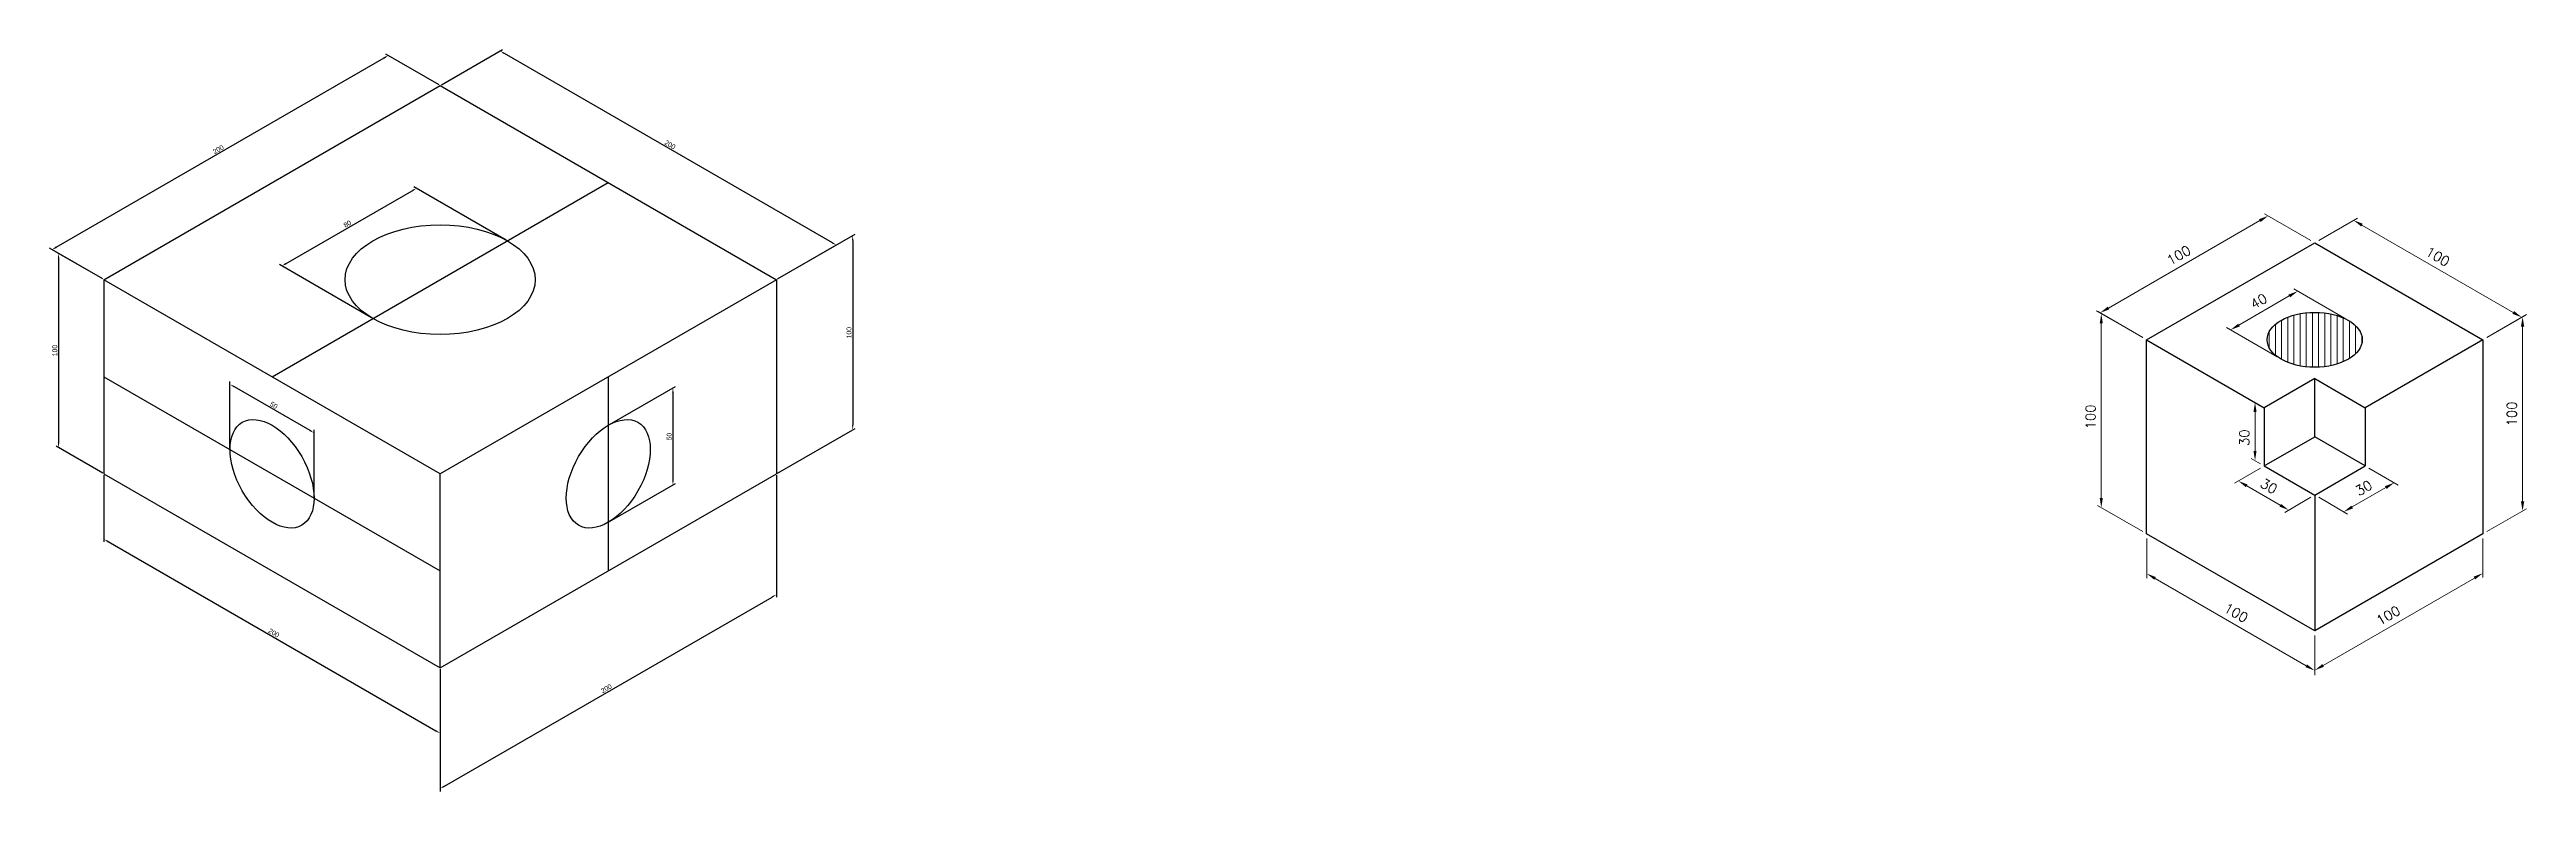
# Model space of a CAD drawing. Header units: millimetres. Extents: x 1406 to 5865, y 1963 to 2586.
# Drawn here: x 1406 to 2682, y 2204 to 2586 of the extents above.
import ezdxf

# ---------------------------------------------------------------- set-up
doc = ezdxf.new("R2010")
doc.units = ezdxf.units.MM
for name, color, linetype, lineweight in [('CONTORNO 1', 3, 'Continuous', 25), ('COTA', 1, 'Continuous', 13), ('HACHURA', 1, 'Continuous', 13)]:
    doc.layers.add(name, color=color, linetype=linetype, lineweight=lineweight)
doc.styles.add('ROMANS', font='romans.shx')
doc.styles.get("Standard").update_dxf_attribs({"font": 'arial.ttf'})
doc.dimstyles.new('ISO-25', dxfattribs={"dimtxt": 2.5, "dimasz": 2.5, "dimexe": 1.25, "dimexo": 0.625, "dimtad": 1, "dimtxsty": 'Standard', "dimcen": 2.5, "dimadec": 0, "dimazin": 0, "dimtfac": 1, "dimtmove": 0, "dimatfit": 3, "dimfxl": 0, "dimarcsym": 0})
doc.dimstyles.new('Padrão', dxfattribs={"dimscale": 2, "dimtxt": 2.5, "dimasz": 2.5, "dimexe": 1, "dimexo": 1, "dimgap": 1.5, "dimtad": 1, "dimdsep": 46, "dimtxsty": 'ROMANS', "dimcen": 2.5, "dimclrd": 1, "dimclre": 1, "dimclrt": 2, "dimadec": 0, "dimazin": 2, "dimtfac": 1, "dimtmove": 0, "dimatfit": 3, "dimfxl": 0, "dimlwd": -1, "dimlwe": -1, "dimarcsym": 0})

# ---------------------------------------------------------------- blocks, each defined once
blk = doc.blocks.new('*D7')
at = {"color": 0, "lineweight": -2}
for p, q in [((1409.5, 2484.3), (1578.4, 2581.8)), ((1606.7, 2568), (1579.3, 2583.8)), ((1433.5, 2468), (1406.1, 2483.8))]:
    blk.add_line(p, q, dxfattribs=at)
at = {"color": 0}
for points in [[(1578.1, 2582.2), (1578.6, 2581.4), (1580.5, 2583.1)], [(1409.3, 2484.7), (1409.7, 2483.9), (1407.3, 2483.1)]]:
    blk.add_solid(points, dxfattribs=at)
at = {"layer": 'Defpoints', "color": 0}
for p in [(1580.5, 2583.1), (1607.3, 2567.6), (1434.1, 2467.6)]:
    blk.add_point(p, dxfattribs=at)
at = {"color": 0, "insert": (1493, 2534.7), "char_height": 2.5, "attachment_point": 5, "rotation": 30}
blk.add_mtext('200', dxfattribs=at)
blk = doc.blocks.new('*D8')
at = {"color": 0, "lineweight": -2}
for p, q in [((1607.9, 2568), (1639.4, 2586.2)), ((1640.3, 2584.2), (1809.2, 2486.7)), ((1781.1, 2468), (1812.6, 2486.2))]:
    blk.add_line(p, q, dxfattribs=at)
at = {"color": 0}
for points in [[(1640.5, 2584.5), (1640.1, 2583.8), (1638.2, 2585.4)], [(1809.4, 2487), (1809, 2486.3), (1811.4, 2485.4)]]:
    blk.add_solid(points, dxfattribs=at)
at = {"layer": 'Defpoints', "color": 0}
for p in [(1607.3, 2567.6), (1811.4, 2485.4), (1780.5, 2467.6)]:
    blk.add_point(p, dxfattribs=at)
at = {"color": 0, "insert": (1725.7, 2537.1), "char_height": 2.5, "attachment_point": 5, "rotation": 330}
blk.add_mtext('200', dxfattribs=at)
blk = doc.blocks.new('*D9')
at = {"color": 0, "lineweight": -2}
for p, q in [((1433.5, 2468), (1409.4, 2481.8)), ((1410.7, 2478.6), (1410.7, 2383.6)), ((1433.5, 2368), (1409.4, 2381.8))]:
    blk.add_line(p, q, dxfattribs=at)
at = {"color": 0}
for points in [[(1410.3, 2478.6), (1411.1, 2478.6), (1410.7, 2481.1)], [(1410.3, 2383.6), (1411.1, 2383.6), (1410.7, 2381.1)]]:
    blk.add_solid(points, dxfattribs=at)
at = {"layer": 'Defpoints', "color": 0}
for p in [(1434.1, 2467.6), (1410.7, 2381.1), (1434.1, 2367.6)]:
    blk.add_point(p, dxfattribs=at)
at = {"color": 0, "insert": (1408.8, 2431.1), "char_height": 2.5, "attachment_point": 5, "rotation": 90}
blk.add_mtext('100', dxfattribs=at)
blk = doc.blocks.new('*D10')
at = {"color": 0, "lineweight": -2}
for p, q in [((1434.1, 2366.9), (1434.1, 2332.5)), ((1436.2, 2332.7), (1605.1, 2235.2)), ((1607.3, 2266.9), (1607.3, 2232.5))]:
    blk.add_line(p, q, dxfattribs=at)
at = {"color": 0}
for points in [[(1436.5, 2333), (1436, 2332.3), (1434.1, 2333.9)], [(1605.3, 2235.5), (1604.9, 2234.8), (1607.3, 2233.9)]]:
    blk.add_solid(points, dxfattribs=at)
at = {"layer": 'Defpoints', "color": 0}
for p in [(1434.1, 2367.6), (1607.3, 2267.6), (1607.3, 2233.9)]:
    blk.add_point(p, dxfattribs=at)
at = {"color": 0, "insert": (1521.6, 2285.6), "char_height": 2.5, "attachment_point": 5, "rotation": 330}
blk.add_mtext('200', dxfattribs=at)
blk = doc.blocks.new('*D11')
at = {"color": 0, "lineweight": -2}
for p, q in [((1780.5, 2366.9), (1780.5, 2304)), ((1609.5, 2206.6), (1778.3, 2304.1)), ((1607.3, 2266.9), (1607.3, 2204))]:
    blk.add_line(p, q, dxfattribs=at)
at = {"color": 0}
for points in [[(1778.1, 2304.5), (1778.5, 2303.8), (1780.5, 2305.4)], [(1609.2, 2207), (1609.7, 2206.3), (1607.3, 2205.4)]]:
    blk.add_solid(points, dxfattribs=at)
at = {"layer": 'Defpoints', "color": 0}
for p in [(1780.5, 2367.6), (1780.5, 2305.4), (1607.3, 2267.6)]:
    blk.add_point(p, dxfattribs=at)
at = {"color": 0, "insert": (1692.9, 2257), "char_height": 2.5, "attachment_point": 5, "rotation": 30}
blk.add_mtext('200', dxfattribs=at)
blk = doc.blocks.new('*D12')
at = {"color": 0, "lineweight": -2}
for p, q in [((1781.1, 2468), (1821.1, 2491)), ((1819.8, 2487.8), (1819.8, 2392.8)), ((1781.1, 2368), (1821.1, 2391))]:
    blk.add_line(p, q, dxfattribs=at)
at = {"color": 0}
for points in [[(1819.4, 2487.8), (1820.2, 2487.8), (1819.8, 2490.3)], [(1819.4, 2392.8), (1820.2, 2392.8), (1819.8, 2390.3)]]:
    blk.add_solid(points, dxfattribs=at)
at = {"layer": 'Defpoints', "color": 0}
for p in [(1780.5, 2467.6), (1819.8, 2390.3), (1780.5, 2367.6)]:
    blk.add_point(p, dxfattribs=at)
at = {"color": 0, "insert": (1817.9, 2440.3), "char_height": 2.5, "attachment_point": 5, "rotation": 90}
blk.add_mtext('100', dxfattribs=at)
blk = doc.blocks.new('*D13')
at = {"color": 0, "lineweight": -2}
for p, q in [((1499, 2380.8), (1499, 2415.2)), ((1501.2, 2412.5), (1540.2, 2390)), ((1542.3, 2355.8), (1542.3, 2390.2))]:
    blk.add_line(p, q, dxfattribs=at)
at = {"color": 0}
for points in [[(1501.4, 2412.8), (1501, 2412.1), (1499, 2413.7)], [(1540.4, 2390.3), (1540, 2389.6), (1542.3, 2388.7)]]:
    blk.add_solid(points, dxfattribs=at)
at = {"layer": 'Defpoints', "color": 0}
for p in [(1542.3, 2388.7), (1499, 2380.1), (1542.3, 2355.1)]:
    blk.add_point(p, dxfattribs=at)
at = {"color": 0, "insert": (1521.6, 2402.9), "char_height": 2.5, "attachment_point": 5, "rotation": 330}
blk.add_mtext('50', dxfattribs=at)
blk = doc.blocks.new('*D14')
at = {"color": 0, "lineweight": -2}
for p, q in [((1641.3, 2488), (1593.8, 2515.4)), ((1528, 2475.9), (1592.9, 2513.4)), ((1572, 2448), (1524.5, 2475.4))]:
    blk.add_line(p, q, dxfattribs=at)
at = {"color": 0}
for points in [[(1592.7, 2513.8), (1593.1, 2513), (1595.1, 2514.7)], [(1527.7, 2476.3), (1528.2, 2475.5), (1525.8, 2474.7)]]:
    blk.add_solid(points, dxfattribs=at)
at = {"layer": 'Defpoints', "color": 0}
for p in [(1595.1, 2514.7), (1641.9, 2487.6), (1572.6, 2447.6)]:
    blk.add_point(p, dxfattribs=at)
at = {"color": 0, "insert": (1559.5, 2496.3), "char_height": 2.5, "attachment_point": 5, "rotation": 30}
blk.add_mtext('80', dxfattribs=at)
blk = doc.blocks.new('*D15')
at = {"color": 0, "lineweight": -2}
for p, q in [((1694.5, 2393), (1728.5, 2412.6)), ((1727.2, 2409.3), (1727.2, 2364.3)), ((1694.5, 2343), (1728.5, 2362.6))]:
    blk.add_line(p, q, dxfattribs=at)
at = {"color": 0}
for points in [[(1726.8, 2409.3), (1727.6, 2409.3), (1727.2, 2411.8)], [(1726.8, 2364.3), (1727.6, 2364.3), (1727.2, 2361.8)]]:
    blk.add_solid(points, dxfattribs=at)
at = {"layer": 'Defpoints', "color": 0}
for p in [(1693.9, 2392.6), (1727.2, 2361.8), (1693.9, 2342.6)]:
    blk.add_point(p, dxfattribs=at)
at = {"color": 0, "insert": (1725.3, 2386.8), "char_height": 2.5, "attachment_point": 5, "rotation": 90}
blk.add_mtext('50', dxfattribs=at)
blk = doc.blocks.new('*D16')
at = {"layer": 'COTA', "color": 1}
for p, q in [((2571, 2487.8), (2547, 2501.6)), ((2466.7, 2453), (2544.7, 2498)), ((2484.4, 2437.8), (2460.4, 2451.6))]:
    blk.add_line(p, q, dxfattribs=at)
for points in [[(2544.2, 2498.7), (2545.1, 2497.3), (2549, 2500.5)], [(2466.3, 2453.7), (2467.1, 2452.3), (2462.4, 2450.5)]]:
    blk.add_solid(points, dxfattribs=at)
at = {"layer": 'Defpoints', "color": 0}
for p in [(2549, 2500.5), (2573, 2486.6), (2486.4, 2436.6)]:
    blk.add_point(p, dxfattribs=at)
at = {"layer": 'COTA', "color": 2, "insert": (2502.9, 2480.2), "char_height": 5, "attachment_point": 5, "rotation": 30, "style": 'ROMANS'}
blk.add_mtext('100', dxfattribs=at)
blk = doc.blocks.new('*D17')
at = {"layer": 'COTA', "color": 1}
for p, q in [((2575, 2487.8), (2595, 2499.3)), ((2597.3, 2495.7), (2675.2, 2450.7)), ((2661.6, 2437.8), (2681.6, 2449.3))]:
    blk.add_line(p, q, dxfattribs=at)
for points in [[(2597.7, 2496.4), (2596.9, 2495), (2593, 2498.2)], [(2675.7, 2451.4), (2674.8, 2450), (2679.6, 2448.2)]]:
    blk.add_solid(points, dxfattribs=at)
at = {"layer": 'Defpoints', "color": 0}
for p in [(2573, 2486.6), (2679.6, 2448.2), (2659.6, 2436.6)]:
    blk.add_point(p, dxfattribs=at)
at = {"layer": 'COTA', "color": 2, "insert": (2636.3, 2479.5), "char_height": 5, "attachment_point": 5, "rotation": 330, "style": 'ROMANS'}
blk.add_mtext('100', dxfattribs=at)
blk = doc.blocks.new('*D18')
at = {"layer": 'COTA', "color": 1}
for p, q in [((2661.6, 2437.8), (2682, 2449.6)), ((2680, 2443.4), (2680, 2353.4)), ((2661.6, 2337.8), (2682, 2349.6))]:
    blk.add_line(p, q, dxfattribs=at)
for points in [[(2679.2, 2443.4), (2680.9, 2443.4), (2680, 2448.4)], [(2679.2, 2353.4), (2680.9, 2353.4), (2680, 2348.4)]]:
    blk.add_solid(points, dxfattribs=at)
at = {"layer": 'Defpoints', "color": 0}
for p in [(2659.6, 2436.6), (2680, 2348.4), (2659.6, 2336.6)]:
    blk.add_point(p, dxfattribs=at)
at = {"layer": 'COTA', "color": 2, "insert": (2674.5, 2398.4), "char_height": 5, "attachment_point": 5, "rotation": 90, "style": 'ROMANS'}
blk.add_mtext('100', dxfattribs=at)
blk = doc.blocks.new('*D19')
at = {"layer": 'COTA', "color": 1}
for p, q in [((2659.6, 2334.3), (2659.6, 2314.1)), ((2577.3, 2268.9), (2655.2, 2313.9)), ((2573, 2284.3), (2573, 2264.1))]:
    blk.add_line(p, q, dxfattribs=at)
for points in [[(2654.8, 2314.6), (2655.6, 2313.2), (2659.6, 2316.4)], [(2576.9, 2269.6), (2577.7, 2268.2), (2573, 2266.4)]]:
    blk.add_solid(points, dxfattribs=at)
at = {"layer": 'Defpoints', "color": 0}
for p in [(2659.6, 2336.6), (2659.6, 2316.4), (2573, 2286.6)]:
    blk.add_point(p, dxfattribs=at)
at = {"layer": 'COTA', "color": 2, "insert": (2610.8, 2294.6), "char_height": 5, "attachment_point": 5, "rotation": 30, "style": 'ROMANS'}
blk.add_mtext('100', dxfattribs=at)
blk = doc.blocks.new('*D20')
at = {"layer": 'COTA', "color": 1}
for p, q in [((2486.4, 2334.3), (2486.4, 2313.9)), ((2490.7, 2313.7), (2568.6, 2268.7)), ((2573, 2284.3), (2573, 2263.9))]:
    blk.add_line(p, q, dxfattribs=at)
for points in [[(2491.1, 2314.4), (2490.3, 2313), (2486.4, 2316.2)], [(2569, 2269.4), (2568.2, 2268), (2573, 2266.2)]]:
    blk.add_solid(points, dxfattribs=at)
at = {"layer": 'Defpoints', "color": 0}
for p in [(2486.4, 2336.6), (2573, 2286.6), (2573, 2266.2)]:
    blk.add_point(p, dxfattribs=at)
at = {"layer": 'COTA', "color": 2, "insert": (2532.4, 2296), "char_height": 5, "attachment_point": 5, "rotation": 330, "style": 'ROMANS'}
blk.add_mtext('100', dxfattribs=at)
blk = doc.blocks.new('*D21')
at = {"layer": 'COTA', "color": 1}
for p, q in [((2484.4, 2437.8), (2461, 2451.3)), ((2463, 2445.1), (2463, 2355.1)), ((2484.4, 2337.8), (2461, 2351.3))]:
    blk.add_line(p, q, dxfattribs=at)
for points in [[(2462.2, 2445.1), (2463.8, 2445.1), (2463, 2450.1)], [(2462.2, 2355.1), (2463.8, 2355.1), (2463, 2350.1)]]:
    blk.add_solid(points, dxfattribs=at)
at = {"layer": 'Defpoints', "color": 0}
for p in [(2486.4, 2436.6), (2463, 2350.1), (2486.4, 2336.6)]:
    blk.add_point(p, dxfattribs=at)
at = {"layer": 'COTA', "color": 2, "insert": (2457.5, 2396.9), "char_height": 5, "attachment_point": 5, "rotation": 90, "style": 'ROMANS'}
blk.add_mtext('100', dxfattribs=at)
blk = doc.blocks.new('*D22')
at = {"layer": 'COTA', "color": 1}
for p, q in [((2545, 2402.8), (2540.2, 2405.5)), ((2542.2, 2399.4), (2542.2, 2379.4)), ((2545, 2372.8), (2540.2, 2375.5))]:
    blk.add_line(p, q, dxfattribs=at)
for points in [[(2541.4, 2399.4), (2543, 2399.4), (2542.2, 2404.4)], [(2541.4, 2379.4), (2543, 2379.4), (2542.2, 2374.4)]]:
    blk.add_solid(points, dxfattribs=at)
at = {"layer": 'Defpoints', "color": 0}
for p in [(2547, 2401.6), (2542.2, 2374.4), (2547, 2371.6)]:
    blk.add_point(p, dxfattribs=at)
at = {"layer": 'COTA', "color": 2, "insert": (2536.7, 2386.2), "char_height": 5, "attachment_point": 5, "rotation": 90, "style": 'ROMANS'}
blk.add_mtext('30', dxfattribs=at)
blk = doc.blocks.new('*D23')
at = {"layer": 'COTA', "color": 1}
for p, q in [((2545, 2370.5), (2531.6, 2362.7)), ((2537.9, 2361.4), (2555.2, 2351.4)), ((2571, 2355.5), (2557.6, 2347.7))]:
    blk.add_line(p, q, dxfattribs=at)
for points in [[(2538.3, 2362.1), (2537.5, 2360.7), (2533.6, 2363.9)], [(2555.6, 2352.1), (2554.8, 2350.7), (2559.6, 2348.9)]]:
    blk.add_solid(points, dxfattribs=at)
at = {"layer": 'Defpoints', "color": 0}
for p in [(2547, 2371.6), (2559.6, 2348.9), (2573, 2356.6)]:
    blk.add_point(p, dxfattribs=at)
at = {"layer": 'COTA', "color": 2, "insert": (2549.3, 2361.2), "char_height": 5, "attachment_point": 5, "rotation": 330, "style": 'ROMANS'}
blk.add_mtext('30', dxfattribs=at)
blk = doc.blocks.new('*D24')
at = {"layer": 'COTA', "color": 1}
for p, q in [((2600.9, 2370.5), (2615.9, 2361.8)), ((2575, 2355.5), (2589.9, 2346.8)), ((2592.2, 2350.5), (2609.6, 2360.5))]:
    blk.add_line(p, q, dxfattribs=at)
for points in [[(2609.1, 2361.2), (2610, 2359.8), (2613.9, 2363)], [(2591.8, 2351.2), (2592.7, 2349.8), (2587.9, 2348)]]:
    blk.add_solid(points, dxfattribs=at)
at = {"layer": 'Defpoints', "color": 0}
for p in [(2598.9, 2371.6), (2613.9, 2363), (2573, 2356.6)]:
    blk.add_point(p, dxfattribs=at)
at = {"layer": 'COTA', "color": 2, "insert": (2598.2, 2360.3), "char_height": 5, "attachment_point": 5, "rotation": 30, "style": 'ROMANS'}
blk.add_mtext('30', dxfattribs=at)
blk = doc.blocks.new('*D25')
at = {"layer": 'COTA', "color": 1}
for p, q in [((2588.3, 2447.8), (2562.2, 2462.9)), ((2533.9, 2444.2), (2559.8, 2459.2)), ((2553.6, 2427.8), (2527.5, 2442.9))]:
    blk.add_line(p, q, dxfattribs=at)
for points in [[(2559.4, 2459.9), (2560.3, 2458.5), (2564.2, 2461.7)], [(2533.5, 2444.9), (2534.3, 2443.5), (2529.5, 2441.7)]]:
    blk.add_solid(points, dxfattribs=at)
at = {"layer": 'Defpoints', "color": 0}
for p in [(2564.2, 2461.7), (2590.3, 2446.6), (2555.6, 2426.6)]:
    blk.add_point(p, dxfattribs=at)
at = {"layer": 'COTA', "color": 2, "insert": (2544.1, 2456.5), "char_height": 5, "attachment_point": 5, "rotation": 30, "style": 'ROMANS'}
blk.add_mtext('40', dxfattribs=at)

msp = doc.modelspace()

# ---------------------------------------------------------------- hatches: boundary and pattern name
at = {"layer": 'HACHURA'}
h = msp.add_hatch(dxfattribs=at)
h.set_pattern_fill('ANSI31', color=256, angle=45)
edge = h.paths.add_edge_path()
edge.add_ellipse((2572.961, 2436.63), major_axis=(-24.495, 0), ratio=0.57735027, start_angle=0, end_angle=360)

# ---------------------------------------------------------------- linework, layer by layer
for p, q in [((1434.081, 2467.602), (1607.286, 2567.602)), ((1607.286, 2567.602), (1780.491, 2467.602)), ((1520.683, 2417.602), (1693.888, 2517.602)), ((1607.286, 2367.602), (1434.081, 2467.602)), ((1434.081, 2467.602), (1434.081, 2367.602)), ((1780.491, 2467.602), (1607.286, 2367.602)), ((1780.491, 2467.602), (1780.491, 2367.602)), ((1434.081, 2417.602), (1607.286, 2317.602)), ((1693.888, 2417.602), (1693.888, 2317.602)), ((1434.081, 2367.602), (1607.286, 2267.602)), ((1607.286, 2267.602), (1607.286, 2367.602)), ((1607.286, 2267.602), (1780.491, 2367.602)), ((1607.286, 2267.602), (1607.286, 2267.602))]:
    msp.add_line(p, q)
for centre, major_axis in [((1607.286, 2467.602), (-48.99, 0)), ((1520.683, 2367.602), (15.309, -26.517)), ((1693.888, 2367.602), (-15.309, -26.517))]:
    msp.add_ellipse(centre, major_axis=major_axis, ratio=0.57735027)
at = {"layer": 'CONTORNO 1'}
for p, q in [((2486.358, 2436.63), (2572.961, 2486.63)), ((2572.961, 2486.63), (2659.563, 2436.63)), ((2486.358, 2336.63), (2486.358, 2436.63)), ((2486.358, 2436.63), (2546.98, 2401.63)), ((2659.563, 2436.63), (2598.941, 2401.63)), ((2659.563, 2436.63), (2659.563, 2336.63)), ((2572.961, 2416.63), (2546.98, 2401.63)), ((2572.961, 2386.63), (2572.961, 2416.63)), ((2572.961, 2416.63), (2598.941, 2401.63)), ((2546.98, 2401.63), (2546.98, 2371.63)), ((2598.941, 2401.63), (2598.941, 2371.63)), ((2546.98, 2371.63), (2572.961, 2386.63)), ((2598.941, 2371.63), (2572.961, 2386.63)), ((2546.98, 2371.63), (2572.961, 2356.63)), ((2572.961, 2356.63), (2598.941, 2371.63)), ((2572.961, 2356.63), (2572.961, 2286.63)), ((2572.961, 2286.63), (2486.358, 2336.63)), ((2659.563, 2336.63), (2572.961, 2286.63))]:
    msp.add_line(p, q, dxfattribs=at)
msp.add_ellipse((2572.961, 2436.63), major_axis=(-24.495, 0), ratio=0.57735027, dxfattribs=at)

# ---------------------------------------------------------------- dimensions: what is measured, and where the dimension line sits
for p1, p2, distance, picture, middle in [((1434.081, 2467.602), (1607.286, 2567.602), 26.769, '*D7', (1492.963, 2534.704)), ((1607.286, 2567.602), (1780.491, 2467.602), 30.881, '*D8', (1725.719, 2537.077)), ((1572.645, 2447.602), (1641.927, 2487.602), 46.852, '*D14', (1559.483, 2496.298)), ((1780.491, 2467.602), (1780.491, 2367.602), 39.323, '*D12', (1817.912, 2440.305)), ((1434.081, 2467.602), (1434.081, 2367.602), -23.391, '*D9', (1408.788, 2431.107)), ((1499.032, 2380.102), (1542.334, 2355.102), 29.106, '*D13', (1521.634, 2402.857)), ((1693.888, 2392.602), (1693.888, 2342.602), 33.333, '*D15', (1725.32, 2386.847)), ((1434.081, 2367.602), (1607.286, 2267.602), -29.159, '*D10', (1521.634, 2285.578)), ((1607.286, 2267.602), (1780.491, 2367.602), -53.872, '*D11', (1692.937, 2257.042))]:
    dim = msp.add_aligned_dim(p1=p1, p2=p2, distance=distance, dimstyle='ISO-25')
    dim.commit()
    dim.dimension.update_dxf_attribs({"geometry": picture, "text_midpoint": middle})
at = {"layer": 'COTA'}
for p1, p2, distance, picture, middle in [((2486.358, 2436.63), (2572.961, 2486.63), 23.977, '*D16', (2502.932, 2480.237)), ((2555.64, 2426.63), (2590.281, 2446.63), 26.103, '*D25', (2544.108, 2456.464)), ((2659.563, 2436.63), (2659.563, 2336.63), 20.463, '*D18', (2674.526, 2398.445)), ((2546.98, 2371.63), (2572.961, 2356.63), -13.405, '*D23', (2549.315, 2361.154)), ((2572.961, 2356.63), (2598.941, 2371.63), -14.954, '*D24', (2598.155, 2360.26)), ((2486.358, 2336.63), (2572.961, 2286.63), -17.697, '*D20', (2532.409, 2295.959))]:
    dim = msp.add_aligned_dim(p1=p1, p2=p2, distance=distance, dimstyle='Padrão', dxfattribs=at)
    dim.commit()
    dim.dimension.update_dxf_attribs({"geometry": picture, "text_midpoint": middle})
for base, p1, p2, angle, picture, middle in [((2679.578, 2448.186), (2572.961, 2486.63), (2659.563, 2436.63), 330, '*D17', (2633.526, 2474.773)), ((2462.997, 2350.118), (2486.358, 2436.63), (2486.358, 2336.63), 270, '*D21', (2462.997, 2396.943)), ((2542.198, 2374.391), (2546.98, 2401.63), (2546.98, 2371.63), 270, '*D22', (2542.198, 2386.216)), ((2659.563, 2316.394), (2572.961, 2286.63), (2659.563, 2336.63), 30, '*D19', (2613.512, 2289.806))]:
    dim = msp.add_linear_dim(base=base, p1=p1, p2=p2, angle=angle, dimstyle='Padrão', dxfattribs=at)
    dim.commit()
    dim.dimension.update_dxf_attribs({"geometry": picture, "text_midpoint": middle, "dimtype": 161})

doc.saveas('drawing.dxf')
